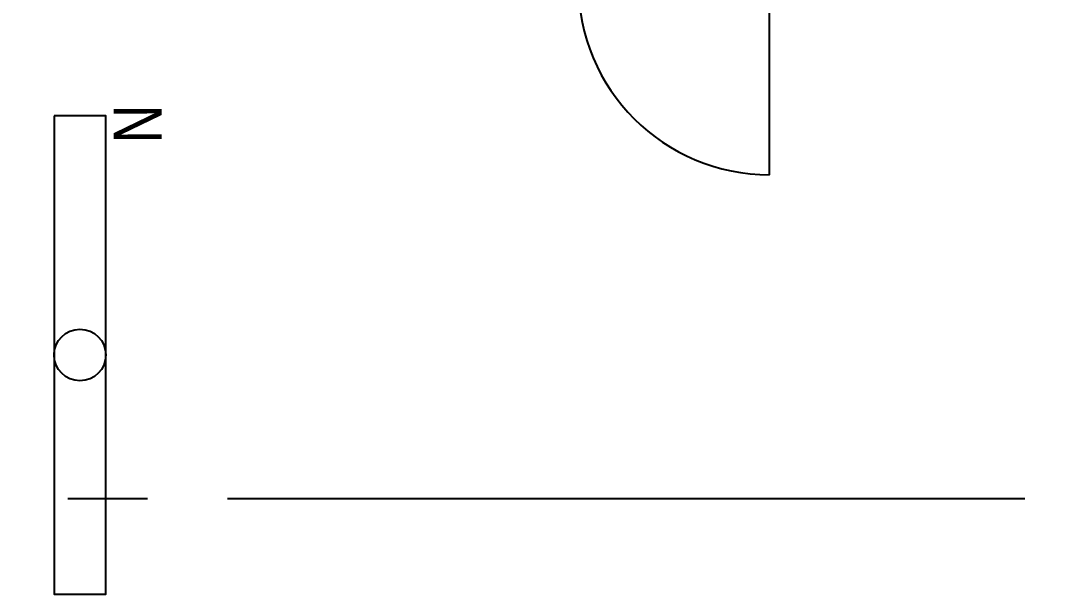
# Model space of a CAD drawing. Header units: millimetres. Extents: x -48783 to 40488, y 6477 to 32964.
# Drawn here: x 2080.3 to 2407.6, y 14520 to 14699.8 of the extents above; entities that cross this region are included whole.
import ezdxf
from ezdxf.enums import TextEntityAlignment as Align

# ---------------------------------------------------------------- set-up
doc = ezdxf.new("R2010")
doc.units = ezdxf.units.MM
doc.header["$LTSCALE"] = 100
doc.linetypes.add('X-N-FAB-L20$0$COL-CEN-LIN', pattern=[3.25, 2.5, -0.25, 0.25, -0.25])
for name, color, linetype in [('0-XREF', 7, 'Continuous'), ('188K-SM-06-F1-L20-ELEC-LIGHT-Y2257103$0$E-LIGHT(W)-N', 8, 'Continuous'), ('X-N-FAB-L20$0$08', 8, 'Continuous'), ('X-N-FAB-L20$0$BLOCK', 8, 'Continuous'), ('X-N-FAB-L20$0$CCL', 8, 'X-N-FAB-L20$0$COL-CEN-LIN')]:
    doc.layers.add(name, color=color, linetype=linetype)
doc.styles.add('188K-SM-06-F1-L20-ELEC-LIGHT-Y2257103$0$Standard', font='arial.ttf')

# ---------------------------------------------------------------- blocks, each defined once
blk = doc.blocks.new('*U80')
at = {"ltscale": 600}
blk.add_lwpolyline([(75, 8.1), (-75, 8.1), (-75, -8.1), (75, -8.1)], close=True, dxfattribs=at)
blk.add_circle((0, 0), 8.1, dxfattribs=at)
at = {"style": '188K-SM-06-F1-L20-ELEC-LIGHT-Y2257103$0$Standard', "width": 0.8}
blk.add_text('N', height=15, rotation=360, dxfattribs=at).set_placement((78.5, -18.1), align=Align.MIDDLE_RIGHT)
blk = doc.blocks.new('188K-SM-06-F1-L20-ELEC-LIGHT-Y2257103')
at = {"layer": '188K-SM-06-F1-L20-ELEC-LIGHT-Y2257103$0$E-LIGHT(W)-N', "rotation": 90}
blk.add_blockref('*U80', (2098.8, 14595), dxfattribs=at)
blk = doc.blocks.new('X-N-FAB-L20$0$A$C20c95bda')
at = {"layer": 'X-N-FAB-L20$0$CCL'}
blk.add_line((240, 3950), (28330, 3950), dxfattribs=at)
blk = doc.blocks.new('X-N-FAB-L20$0$A$C1d07c4d4')
at = {"layer": 'X-N-FAB-L20$0$08'}
blk.add_line((3032.44, 4026.5), (3032.44, 4086.5), dxfattribs=at)
blk.add_arc((3032.44, 4086.5), 60, 180, 270, dxfattribs=at)
blk = doc.blocks.new('X-N-FAB-L20')
blk.add_blockref('X-N-FAB-L20$0$A$C1d07c4d4', (-717.44, 10625))
at = {"layer": 'X-N-FAB-L20$0$BLOCK'}
blk.add_blockref('X-N-FAB-L20$0$A$C20c95bda', (-1020, 10600), dxfattribs=at)

msp = doc.modelspace()

# ---------------------------------------------------------------- block references
at = {"layer": '0-XREF'}
for name in ['188K-SM-06-F1-L20-ELEC-LIGHT-Y2257103', 'X-N-FAB-L20']:
    msp.add_blockref(name, (0, 0), dxfattribs=at)

doc.saveas('drawing.dxf')
